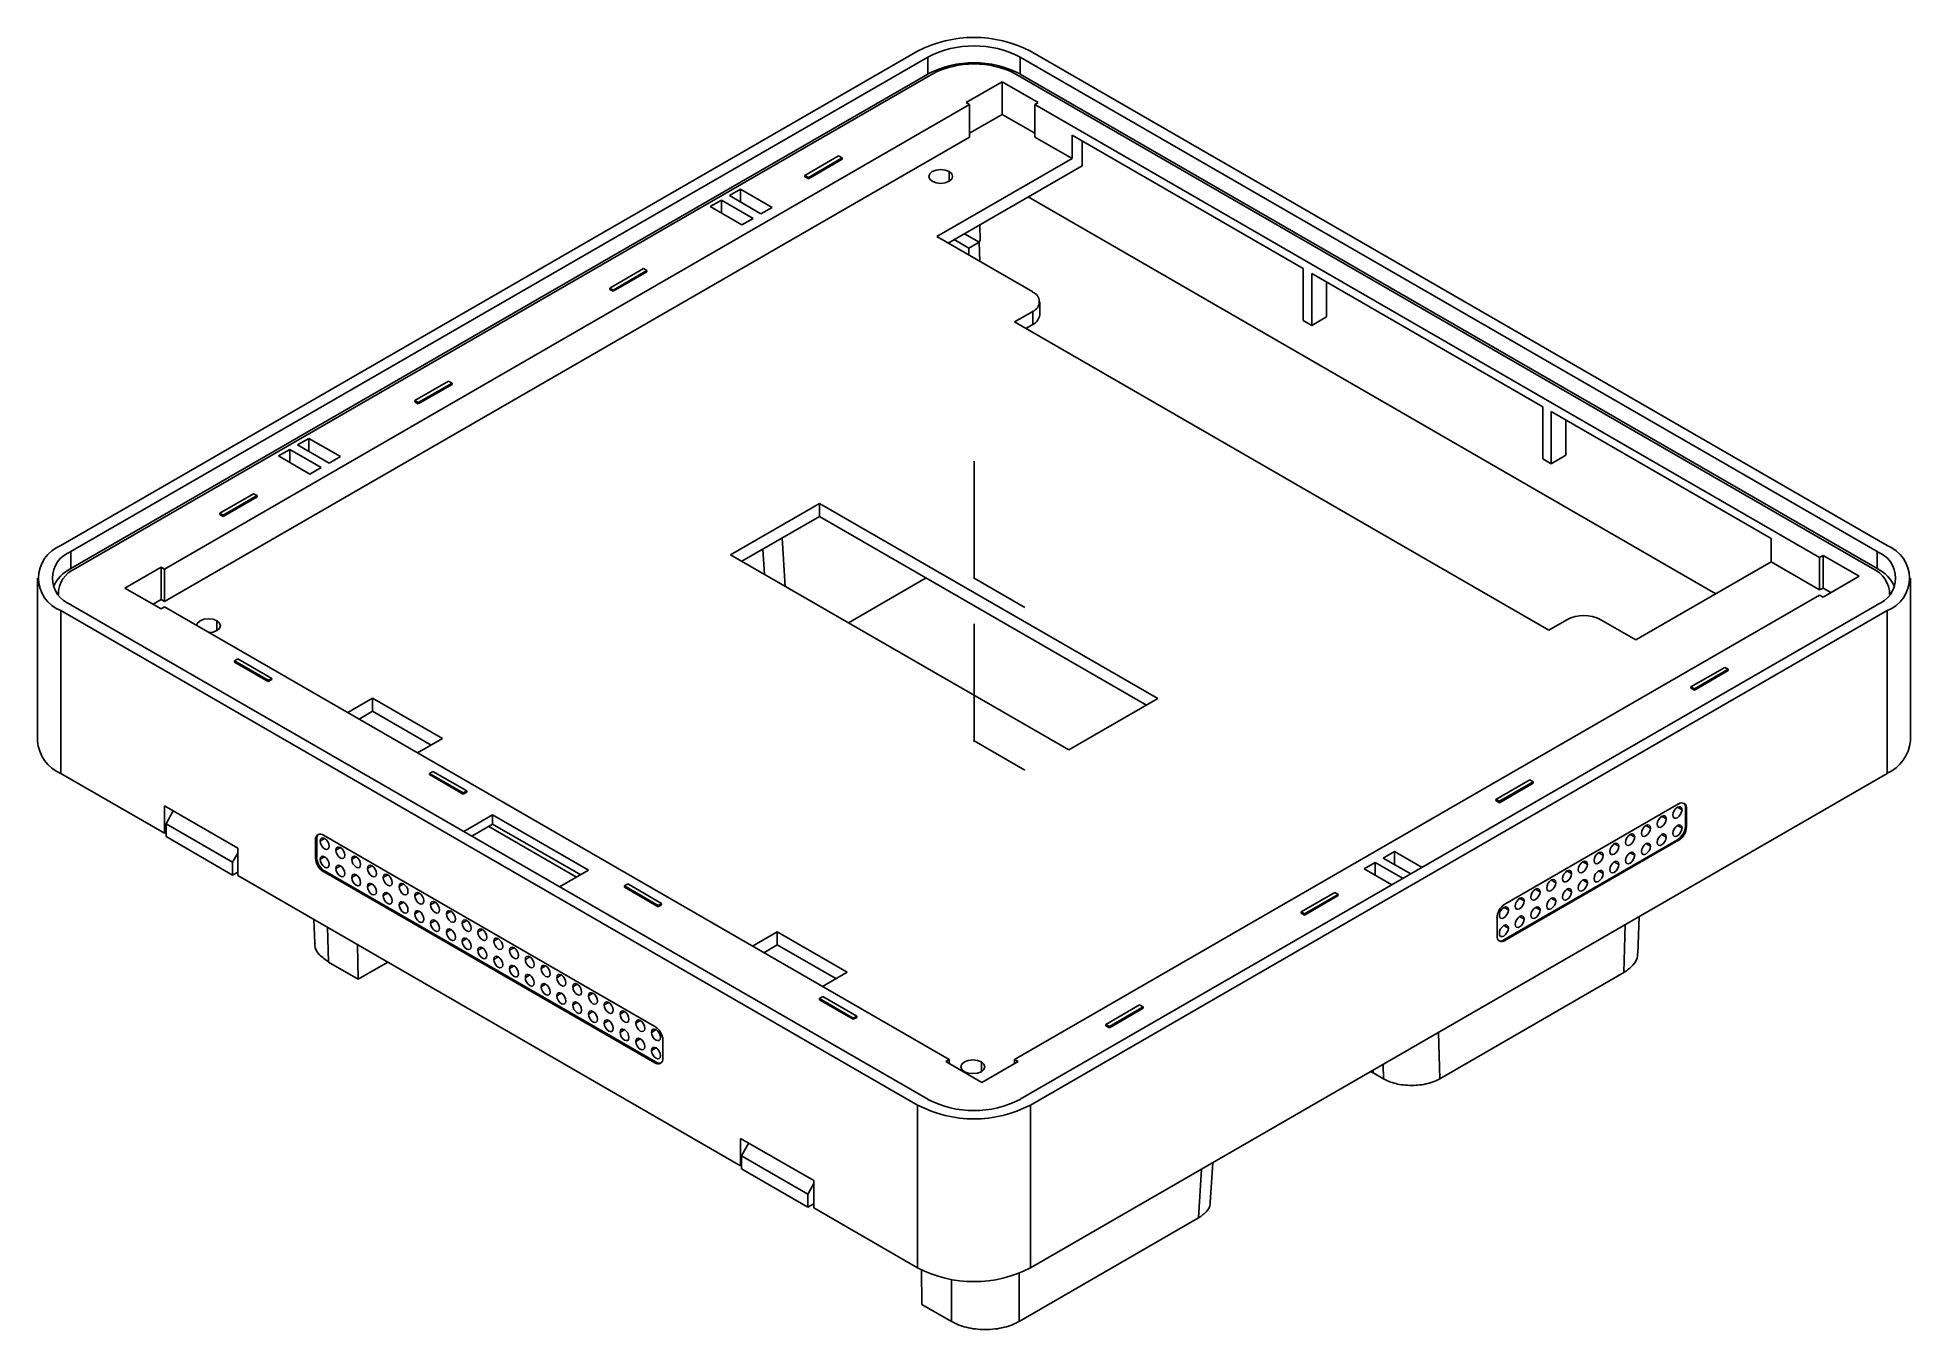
# Paper-space layout '_等轴测' of a CAD drawing. Header units: millimetres. Extents: x -59 to 59, y -37 to 44.
import ezdxf

# ---------------------------------------------------------------- set-up
doc = ezdxf.new("R2010")
doc.units = ezdxf.units.MM
doc.header["$PDSIZE"] = -1

psp = doc.layouts.new('_等轴测')

# ---------------------------------------------------------------- linework, layer by layer
at = {"color": 7, "linetype": 'Continuous', "lineweight": 25}
for p, q in [((-3.54, 43.27), (-57.28, 12.25)), ((-2.9, 42.9), (-56.64, 11.88)), ((-2.9, 41.84), (-2.9, 42.9)), ((56.64, 11.88), (2.9, 42.9)), ((2.9, 41.84), (2.9, 42.9)), ((57.28, 12.25), (3.54, 43.27)), ((-2.9, 41.84), (-56.64, 10.82)), ((-2.62, 41.84), (-56.36, 10.82)), ((1.77, 41.35), (-0.49, 40.05)), ((4.03, 40.05), (1.77, 41.35)), ((1.77, 39.31), (1.77, 41.35)), ((56.36, 10.82), (2.62, 41.84)), ((56.64, 10.82), (2.9, 41.84)), ((-0.49, 40.05), (-0.28, 39.92)), ((3.82, 39.92), (4.03, 40.05)), ((-0.28, 39.92), (-50.77, 10.78)), ((-0.28, 37.88), (-0.28, 39.92)), ((-0.28, 38.13), (1.77, 39.31)), ((1.77, 39.31), (3.82, 38.13)), ((53.03, 11.51), (3.82, 39.92)), ((3.82, 39.92), (3.82, 37.88)), ((-0.28, 37.88), (-50.77, 8.74)), ((6.15, 36.54), (3.82, 37.88)), ((6.15, 38.01), (6.15, 36.54)), ((6.15, 38.01), (20.65, 29.64)), ((6.79, 37.64), (6.79, 36.09)), ((-10.61, 35.47), (-8.49, 36.7)), ((-10.39, 35.35), (-8.27, 36.58)), ((-10.39, 35.27), (-8.27, 36.49)), ((-8.49, 36.7), (-8.27, 36.58)), ((-8.27, 36.58), (-8.27, 36.49)), ((6.15, 36.54), (-2.33, 31.64)), ((-10.61, 35.47), (-10.61, 35.39)), ((-10.39, 35.35), (-10.61, 35.47)), ((-10.39, 35.27), (-10.61, 35.39)), ((-10.39, 35.35), (-10.39, 35.27)), ((6.79, 36.09), (-1.63, 31.23)), ((-1.56, 35.72), (-1.56, 35.11)), ((-14.64, 34.62), (-15.34, 34.21)), ((-15.34, 34.21), (-13.36, 33.07)), ((-12.66, 33.47), (-14.64, 34.62)), ((-14.64, 33.8), (-14.64, 34.62)), ((46.53, 9.23), (3.39, 34.13)), ((-15.84, 33.92), (-16.55, 33.52)), ((-16.55, 33.52), (-14.57, 32.37)), ((-13.86, 32.78), (-15.84, 33.92)), ((-15.84, 33.11), (-15.84, 33.92)), ((-13.36, 33.07), (-12.66, 33.47)), ((-14.57, 32.37), (-13.86, 32.78)), ((0.33, 31.29), (-0.6, 31.82)), ((0.36, 32.37), (0.39, 31.37)), ((-2.33, 31.64), (3.68, 28.17)), ((-0.32, 30.92), (-1.24, 31.45)), ((0.33, 31.29), (-0.32, 30.92)), ((-0.32, 30.92), (-0.32, 30.47)), ((0.39, 31.37), (0.29, 31.31)), ((0.33, 31.29), (0.37, 30.08)), ((-22.84, 28.41), (-20.72, 29.64)), ((-22.63, 28.29), (-20.51, 29.51)), ((-22.63, 28.21), (-20.51, 29.43)), ((-20.72, 29.64), (-20.51, 29.51)), ((-20.51, 29.51), (-20.51, 29.43)), ((20.65, 26.37), (20.65, 29.64)), ((-22.63, 28.29), (-22.84, 28.41)), ((-22.84, 28.41), (-22.84, 28.33)), ((-22.63, 28.21), (-22.84, 28.33)), ((-22.63, 28.29), (-22.63, 28.21)), ((21.18, 29.33), (35.67, 20.96)), ((21.18, 26.06), (21.18, 29.33)), ((22.1, 26.6), (22.1, 28.8)), ((4.12, 26.74), (4.12, 27.55)), ((3.68, 26.94), (2.55, 26.29)), ((2.55, 26.29), (36.06, 6.94)), ((3.68, 26.13), (3.25, 25.88)), ((3.68, 26.13), (3.68, 26.94)), ((21.18, 26.06), (20.65, 26.37)), ((22.1, 26.6), (21.18, 26.06)), ((-35.07, 21.35), (-32.95, 22.58)), ((-34.86, 21.23), (-32.74, 22.45)), ((-34.86, 21.15), (-32.74, 22.37)), ((-32.95, 22.58), (-32.74, 22.45)), ((-32.74, 22.45), (-32.74, 22.37)), ((-35.07, 21.35), (-35.07, 21.27)), ((-34.86, 21.23), (-35.07, 21.35)), ((-34.86, 21.15), (-35.07, 21.27)), ((-34.86, 21.23), (-34.86, 21.15)), ((35.67, 17.7), (35.67, 20.96)), ((36.2, 17.39), (36.2, 20.66)), ((36.2, 20.66), (49.99, 12.7)), ((37.12, 17.92), (37.12, 20.13)), ((-41.72, 18.98), (-42.43, 18.57)), ((-39.74, 17.84), (-41.72, 18.98)), ((-41.72, 18.17), (-41.72, 18.98)), ((-42.92, 18.29), (-43.63, 17.88)), ((-43.63, 17.88), (-41.65, 16.74)), ((-40.94, 17.15), (-42.92, 18.29)), ((-42.92, 17.47), (-42.92, 18.29)), ((-42.43, 18.57), (-40.45, 17.43)), ((-40.45, 17.43), (-39.74, 17.84)), ((36.2, 17.39), (35.67, 17.7)), ((37.12, 17.92), (36.2, 17.39)), ((-41.65, 16.74), (-40.94, 17.15)), ((-47.31, 14.29), (-45.18, 15.51)), ((-47.09, 14.17), (-44.97, 15.39)), ((-47.09, 14.08), (-44.97, 15.31)), ((-45.18, 15.51), (-44.97, 15.39)), ((-44.97, 15.39), (-44.97, 15.31)), ((-47.09, 14.17), (-47.31, 14.29)), ((-47.31, 14.29), (-47.31, 14.21)), ((-47.09, 14.08), (-47.31, 14.21)), ((-47.09, 14.17), (-47.09, 14.08)), ((-9.69, 14.9), (-15.27, 11.68)), ((11.53, 2.65), (-9.69, 14.9)), ((-9.69, 14.08), (-9.69, 14.9)), ((-9.69, 14.08), (-14.57, 11.27)), ((10.82, 2.25), (-9.69, 14.08)), ((-56.64, 10.82), (-56.64, 11.88)), ((-13.15, 10.45), (-13.25, 12.03)), ((-11.84, 9.69), (-12.03, 12.73)), ((49.99, 12.7), (49.99, 11.23)), ((56.64, 10.82), (56.64, 11.88)), ((-50.98, 10.9), (-53.25, 9.59)), ((-50.77, 10.78), (-50.98, 10.9)), ((-50.98, 8.86), (-50.98, 10.9)), ((-50.77, 10.78), (-50.77, 8.74)), ((-15.27, 11.68), (5.94, -0.57)), ((41.51, 6.33), (49.99, 11.23)), ((53.03, 9.47), (49.99, 11.23)), ((53.25, 11.64), (53.03, 11.51)), ((53.03, 9.47), (53.03, 11.51)), ((55.51, 10.33), (53.25, 11.64)), ((53.25, 9.59), (53.25, 11.64)), ((-58.74, 10.21), (-58.74, 0)), ((-53.25, 9.59), (-50.98, 8.29)), ((-7.88, 7.41), (-3, 10.22)), ((53.03, 9.47), (53.25, 9.59)), ((53.25, 9.02), (55.51, 10.33)), ((53.25, 9.59), (53.74, 9.31)), ((58.74, 0), (58.74, 10.21)), ((-57.44, 9.31), (-57.44, 9.19)), ((-56.64, 8.53), (-2.9, -22.49)), ((-50.98, 8.86), (-51.48, 8.57)), ((-50.77, 8.74), (-50.98, 8.86)), ((-50.98, 8.29), (-50.77, 8.41)), ((-50.77, 8.41), (-1.56, -20)), ((2.55, -20), (53.03, 9.15)), ((2.9, -22.49), (56.64, 8.53)), ((53.03, 9.15), (53.25, 9.02)), ((57.44, 9.19), (57.44, 9.31)), ((-57.28, 8.17), (-3.54, -22.86)), ((-57.28, 8.17), (-57.28, -2.04)), ((-47.48, 7.53), (-47.48, 6.92)), ((3.54, -22.86), (57.28, 8.17)), ((36.06, 6.94), (37.19, 7.59)), ((39.32, 7.59), (41.51, 6.33)), ((57.28, -2.04), (57.28, 8.17)), ((-46.39, 5.02), (-46.17, 5.14)), ((-44.26, 3.8), (-46.39, 5.02)), ((-46.39, 5.02), (-46.39, 4.94)), ((-44.26, 3.72), (-46.39, 4.94)), ((-44.05, 3.92), (-46.17, 5.14)), ((-44.05, 3.92), (-44.26, 3.8)), ((-44.05, 3.84), (-44.26, 3.72)), ((-44.26, 3.8), (-44.26, 3.72)), ((-44.05, 3.92), (-44.05, 3.84)), ((44.97, 3.39), (47.09, 4.61)), ((45.18, 3.27), (47.31, 4.49)), ((45.18, 3.19), (47.31, 4.41)), ((47.09, 4.61), (47.31, 4.49)), ((47.31, 4.49), (47.31, 4.41)), ((-39.28, 1.78), (-37.72, 2.67)), ((-37.72, 2.67), (-33.34, 0.14)), ((-37.72, 1.86), (-37.72, 2.67)), ((5.94, -0.57), (11.53, 2.65)), ((44.97, 3.39), (44.97, 3.31)), ((45.18, 3.27), (44.97, 3.39)), ((45.18, 3.19), (44.97, 3.31)), ((45.18, 3.27), (45.18, 3.19)), ((-37.72, 1.86), (-38.57, 1.37)), ((-34.05, -0.26), (-37.72, 1.86)), ((-33.34, 0.14), (-34.9, -0.75)), ((-57.28, -2.04), (-50.77, -5.8)), ((-34.15, -2.04), (-33.94, -1.92)), ((-32.03, -3.26), (-34.15, -2.04)), ((-34.15, -2.04), (-34.15, -2.12)), ((-32.03, -3.35), (-34.15, -2.12)), ((-31.82, -3.14), (-33.94, -1.92)), ((3.54, -33.06), (57.28, -2.04)), ((-31.82, -3.14), (-32.03, -3.26)), ((-31.82, -3.22), (-32.03, -3.35)), ((-32.03, -3.26), (-32.03, -3.35)), ((-31.82, -3.14), (-31.82, -3.22)), ((32.74, -3.67), (34.86, -2.45)), ((32.95, -3.79), (35.07, -2.57)), ((32.95, -3.88), (35.07, -2.65)), ((34.86, -2.45), (35.07, -2.57)), ((35.07, -2.57), (35.07, -2.65)), ((-46.17, -6.74), (-50.77, -4.08)), ((-50.77, -4.08), (-50.77, -5.8)), ((-50.67, -5.2), (-50.22, -4.4)), ((-30.19, -4.65), (-32, -5.69)), ((-24.18, -8.12), (-30.19, -4.65)), ((-30.19, -5.22), (-30.19, -4.65)), ((32.74, -3.67), (32.74, -3.75)), ((32.95, -3.79), (32.74, -3.67)), ((32.95, -3.88), (32.74, -3.75)), ((32.95, -3.79), (32.95, -3.88)), ((44.19, -3.96), (33.3, -10.25)), ((44.12, -4.16), (44.41, -4.33)), ((44.62, -5.35), (44.62, -4.2)), ((44.62, -4.2), (44.69, -4.24)), ((44.69, -5.39), (44.69, -4.24)), ((-50.77, -5.8), (-50.67, -5.74)), ((-46.5, -7.61), (-50.67, -5.2)), ((-50.67, -6.01), (-50.67, -5.2)), ((-31.5, -5.98), (-30.19, -5.22)), ((-24.93, -8.55), (-30.44, -5.37)), ((-30.19, -5.22), (-24.67, -8.4)), ((42.14, -5.31), (42.43, -5.47)), ((43.13, -4.73), (43.42, -4.9)), ((44.12, -5.31), (44.41, -5.47)), ((44.62, -5.35), (44.69, -5.39)), ((-46.5, -8.42), (-50.67, -6.01)), ((-46.17, -7.04), (-46.5, -7.61)), ((-46.17, -8.45), (-46.17, -6.74)), ((-41.22, -6.16), (-41.3, -6.2)), ((-41.3, -7.35), (-41.3, -6.2)), ((-41.22, -7.31), (-41.22, -6.16)), ((-40.73, -6.12), (-41.01, -6.29)), ((-40.8, -5.92), (-20.01, -17.92)), ((-39.74, -6.69), (-40.02, -6.86)), ((26.38, -6.94), (25.67, -7.35)), ((28.11, -7.94), (26.38, -6.94)), ((26.38, -7.75), (26.38, -6.94)), ((33.23, -12.49), (44.12, -6.2)), ((33.3, -12.53), (44.19, -6.24)), ((39.17, -7.02), (39.46, -7.18)), ((40.16, -6.45), (40.45, -6.61)), ((41.15, -5.88), (41.44, -6.04)), ((41.15, -7.02), (41.44, -7.18)), ((42.14, -6.45), (42.43, -6.61)), ((43.13, -5.88), (43.42, -6.04)), ((44.12, -6.2), (44.19, -6.24)), ((-46.5, -7.61), (-46.5, -8.42)), ((-41.22, -7.31), (-41.3, -7.35)), ((-40.73, -7.27), (-41.01, -7.43)), ((-40.73, -8.16), (-40.8, -8.2)), ((-20.01, -20.21), (-40.8, -8.2)), ((-19.94, -20.16), (-40.73, -8.16)), ((-39.74, -7.84), (-40.02, -8)), ((-38.75, -7.27), (-39.03, -7.43)), ((-37.76, -7.84), (-38.04, -8)), ((-25.99, -9.16), (-24.18, -8.12)), ((25.17, -7.63), (24.47, -8.04)), ((24.47, -8.04), (26.2, -9.04)), ((26.91, -8.63), (25.17, -7.63)), ((25.17, -8.45), (25.17, -7.63)), ((25.67, -7.35), (27.4, -8.35)), ((37.19, -8.16), (37.48, -8.33)), ((38.18, -7.59), (38.47, -7.76)), ((39.17, -8.16), (39.46, -8.33)), ((40.16, -7.59), (40.45, -7.76)), ((-46.5, -8.42), (-46.17, -8.23)), ((-46.17, -8.45), (-14.64, -26.66)), ((-38.75, -8.41), (-39.03, -8.57)), ((-37.76, -8.98), (-38.04, -9.14)), ((-36.77, -8.41), (-37.05, -8.57)), ((-35.78, -8.98), (-36.06, -9.14)), ((-21.92, -9.1), (-21.71, -8.98)), ((-21.92, -9.1), (-21.92, -9.18)), ((-19.8, -10.33), (-21.92, -9.1)), ((-19.8, -10.41), (-21.92, -9.18)), ((-19.59, -10.2), (-21.71, -8.98)), ((35.21, -9.31), (35.5, -9.47)), ((36.2, -8.73), (36.49, -8.9)), ((37.19, -9.31), (37.48, -9.47)), ((38.18, -8.73), (38.47, -8.9)), ((-36.77, -9.55), (-37.05, -9.71)), ((-35.78, -10.12), (-36.06, -10.29)), ((-34.79, -9.55), (-35.07, -9.71)), ((-33.8, -10.12), (-34.08, -10.29)), ((-19.59, -10.2), (-19.8, -10.33)), ((-19.59, -10.29), (-19.8, -10.41)), ((-19.8, -10.33), (-19.8, -10.41)), ((-19.59, -10.2), (-19.59, -10.29)), ((20.51, -10.73), (22.63, -9.51)), ((20.72, -10.86), (22.84, -9.63)), ((20.72, -10.94), (22.84, -9.71)), ((22.63, -9.51), (22.84, -9.63)), ((22.84, -9.63), (22.84, -9.71)), ((33.23, -10.45), (33.52, -10.61)), ((34.22, -9.88), (34.51, -10.04)), ((35.21, -10.45), (35.5, -10.61)), ((36.2, -9.88), (36.49, -10.04)), ((-41.4, -11.21), (-41.35, -12.69)), ((-40.48, -13.88), (-40.54, -11.7)), ((-34.79, -10.69), (-35.07, -10.86)), ((-33.8, -11.27), (-34.08, -11.43)), ((-32.81, -10.69), (-33.09, -10.86)), ((-31.82, -11.27), (-32.1, -11.43)), ((20.72, -10.86), (20.51, -10.73)), ((20.51, -10.73), (20.51, -10.82)), ((20.72, -10.94), (20.51, -10.82)), ((20.72, -10.86), (20.72, -10.94)), ((32.81, -11.1), (32.81, -12.25)), ((33.23, -11.59), (33.52, -11.76)), ((34.22, -11.02), (34.51, -11.18)), ((40.76, -14.53), (40.85, -11.52)), ((41.64, -13.34), (41.71, -11.03)), ((-38.66, -12.79), (-38.62, -14.95)), ((-32.81, -11.84), (-33.09, -12)), ((-31.82, -12.41), (-32.1, -12.57)), ((-30.83, -11.84), (-31.11, -12)), ((-29.84, -12.41), (-30.12, -12.57)), ((-13.89, -12.88), (-12.34, -11.98)), ((-12.34, -12.8), (-13.19, -13.29)), ((-12.34, -11.98), (-7.95, -14.51)), ((-12.34, -12.8), (-12.34, -11.98)), ((-8.66, -14.92), (-12.34, -12.8)), ((33.23, -12.49), (33.3, -12.53)), ((-40.48, -13.88), (-38.62, -14.95)), ((-38.62, -14.95), (-36.77, -13.88)), ((-30.83, -12.98), (-31.11, -13.14)), ((-29.84, -13.55), (-30.12, -13.72)), ((-28.85, -12.98), (-29.13, -13.14)), ((-27.86, -13.55), (-28.14, -13.71)), ((-28.85, -14.12), (-29.13, -14.29)), ((-27.86, -14.69), (-28.14, -14.86)), ((-26.87, -14.12), (-27.15, -14.29)), ((-26.87, -15.27), (-27.15, -15.43)), ((-25.88, -14.69), (-26.16, -14.86)), ((-24.89, -15.27), (-25.17, -15.43)), ((-7.95, -14.51), (-9.51, -15.41)), ((29.22, -21.2), (40.76, -14.53)), ((-25.88, -15.84), (-26.16, -16)), ((-24.89, -16.41), (-25.17, -16.57)), ((-23.9, -15.84), (-24.18, -16)), ((-22.91, -16.41), (-23.19, -16.57)), ((-9.69, -16.16), (-9.48, -16.04)), ((-9.69, -16.16), (-9.69, -16.25)), ((-7.57, -17.39), (-9.69, -16.16)), ((-7.57, -17.47), (-9.69, -16.25)), ((-7.35, -17.27), (-9.48, -16.04)), ((-23.9, -16.98), (-24.18, -17.14)), ((-22.91, -17.55), (-23.19, -17.72)), ((-21.92, -16.98), (-22.2, -17.14)), ((-20.93, -17.55), (-21.21, -17.72)), ((-7.35, -17.27), (-7.57, -17.39)), ((-7.35, -17.35), (-7.57, -17.47)), ((-7.57, -17.39), (-7.57, -17.47)), ((-7.35, -17.27), (-7.35, -17.35)), ((8.27, -17.8), (10.39, -16.57)), ((8.49, -17.92), (10.61, -16.69)), ((8.49, -18), (10.61, -16.78)), ((10.39, -16.57), (10.61, -16.69)), ((10.61, -16.69), (10.61, -16.78)), ((-21.92, -18.12), (-22.2, -18.29)), ((-20.93, -18.7), (-21.21, -18.86)), ((-19.94, -18.12), (-20.22, -18.29)), ((-19.52, -18.78), (-19.52, -19.92)), ((8.49, -17.92), (8.27, -17.8)), ((8.27, -17.8), (8.27, -17.88)), ((8.49, -18), (8.27, -17.88)), ((8.49, -17.92), (8.49, -18)), ((29.13, -18.29), (29.22, -21.2)), ((-19.94, -19.27), (-20.22, -19.43)), ((-19.94, -20.16), (-20.01, -20.21)), ((-1.56, -20), (-1.77, -20.12)), ((-1.77, -20.12), (0.49, -21.43)), ((-1.56, -20), (-1.56, -20.25)), ((0.46, -20.14), (0.46, -20.76)), ((0.49, -21.43), (2.76, -20.12)), ((2.76, -20.12), (2.55, -20)), ((2.55, -20.25), (2.55, -20)), ((25.03, -20.82), (24.87, -20.75)), ((25.03, -20.66), (25.03, -20.82)), ((25.03, -20.82), (25.68, -21.2)), ((25.68, -21.2), (25.66, -20.3)), ((-3.54, -33.06), (-3.54, -22.86)), ((3.54, -22.86), (3.54, -33.06)), ((-10.04, -27.59), (-14.64, -24.94)), ((-14.64, -24.94), (-14.64, -26.66)), ((-14.59, -26.03), (-14.13, -25.23)), ((-14.64, -26.66), (-14.59, -26.63)), ((-10.42, -28.44), (-14.59, -26.03)), ((-14.59, -26.85), (-14.59, -26.03)), ((-10.42, -29.25), (-14.59, -26.85)), ((14.09, -29.93), (14.27, -26.87)), ((14.82, -28.96), (14.97, -26.47)), ((-10.04, -27.78), (-10.42, -28.44)), ((-10.04, -29.31), (-10.04, -27.59)), ((-10.42, -28.44), (-10.42, -29.25)), ((-10.42, -29.25), (-10.04, -29.04)), ((-10.04, -29.31), (-3.54, -33.06)), ((2.83, -36.43), (14.09, -29.93)), ((-3.27, -35.36), (-3.3, -33.19)), ((-1.41, -36.43), (-1.41, -33.79)), ((2.83, -33.4), (2.83, -36.43)), ((-3.27, -35.36), (-1.41, -36.43))]:
    psp.add_line(p, q, dxfattribs=at)
at = {"color": 7, "linetype": 'Continuous'}
for p, q in [((0, 10.21), (0, 17.56)), ((0, 10.21), (3.18, 8.37)), ((0, 0), (0, 7.35)), ((0, 0), (0, 7.35)), ((0, 0), (0, 7.35)), ((0, 0), (3.18, -1.84)), ((0, 0), (3.18, -1.84)), ((0, 0), (3.18, -1.84))]:
    psp.add_line(p, q, dxfattribs=at)
at = {"color": 7, "linetype": 'Continuous', "lineweight": 25, "flags": 128}
for points in [[(-1.56, 35.72), (-1.8, 35.81), (-2.09, 35.85), (-2.37, 35.81), (-2.62, 35.72), (-2.78, 35.58), (-2.84, 35.41), (-2.78, 35.25), (-2.62, 35.11)], [(-2.62, 35.11), (-2.37, 35.01), (-2.09, 34.98), (-1.8, 35.01), (-1.56, 35.11), (-1.39, 35.25), (-1.34, 35.41), (-1.39, 35.58), (-1.56, 35.72)], [(-47.48, 7.53), (-47.73, 7.63), (-48.01, 7.66), (-48.3, 7.63), (-48.54, 7.53), (-48.71, 7.39), (-48.76, 7.25)], [(-47.97, 6.79), (-47.73, 6.83), (-47.48, 6.92), (-47.32, 7.06), (-47.26, 7.23), (-47.32, 7.39), (-47.48, 7.53)], [(43.42, -4.9), (43.39, -4.79), (43.33, -4.71), (43.24, -4.7), (43.13, -4.73), (43.03, -4.82), (42.93, -4.95), (42.87, -5.09), (42.85, -5.22)], [(44.41, -4.33), (44.38, -4.21), (44.32, -4.14), (44.23, -4.13), (44.12, -4.16), (44.02, -4.25), (43.92, -4.37), (43.86, -4.52), (43.84, -4.65)], [(43.84, -4.65), (43.86, -4.77), (43.92, -4.84), (44.02, -4.85), (44.12, -4.82), (44.23, -4.73), (44.32, -4.6), (44.38, -4.46), (44.41, -4.33)], [(41.44, -6.04), (41.41, -5.93), (41.35, -5.86), (41.26, -5.84), (41.15, -5.88), (41.05, -5.96), (40.95, -6.09), (40.89, -6.23), (40.87, -6.37)], [(42.43, -5.47), (42.4, -5.36), (42.34, -5.29), (42.25, -5.27), (42.14, -5.31), (42.04, -5.39), (41.94, -5.52), (41.88, -5.66), (41.86, -5.8)], [(41.86, -5.8), (41.88, -5.91), (41.94, -5.98), (42.04, -6), (42.14, -5.96), (42.25, -5.87), (42.34, -5.75), (42.4, -5.61), (42.43, -5.47)], [(42.85, -5.22), (42.87, -5.34), (42.93, -5.41), (43.03, -5.43), (43.13, -5.39), (43.24, -5.3), (43.33, -5.18), (43.39, -5.04), (43.42, -4.9)], [(43.42, -6.04), (43.39, -5.93), (43.33, -5.86), (43.24, -5.84), (43.13, -5.88), (43.03, -5.96), (42.93, -6.09), (42.87, -6.23), (42.85, -6.37)], [(44.41, -5.47), (44.38, -5.36), (44.32, -5.29), (44.23, -5.27), (44.12, -5.31), (44.02, -5.39), (43.92, -5.52), (43.86, -5.66), (43.84, -5.8)], [(43.84, -5.8), (43.86, -5.91), (43.92, -5.98), (44.02, -6), (44.12, -5.96), (44.23, -5.87), (44.32, -5.75), (44.38, -5.61), (44.41, -5.47)], [(-40.45, -6.61), (-40.47, -6.47), (-40.53, -6.33), (-40.62, -6.21), (-40.73, -6.12), (-40.84, -6.08), (-40.93, -6.1), (-40.99, -6.17), (-41.01, -6.29)], [(-41.01, -6.29), (-40.99, -6.42), (-40.93, -6.56), (-40.84, -6.69), (-40.73, -6.78), (-40.62, -6.81), (-40.53, -6.8), (-40.47, -6.72), (-40.45, -6.61)], [(-39.46, -7.18), (-39.48, -7.05), (-39.54, -6.9), (-39.63, -6.78), (-39.74, -6.69), (-39.85, -6.66), (-39.94, -6.67), (-40, -6.74), (-40.02, -6.86)], [(-40.02, -6.86), (-40, -6.99), (-39.94, -7.14), (-39.85, -7.26), (-39.74, -7.35), (-39.63, -7.38), (-39.54, -7.37), (-39.48, -7.3), (-39.46, -7.18)], [(39.46, -7.18), (39.44, -7.07), (39.37, -7), (39.28, -6.98), (39.17, -7.02), (39.07, -7.11), (38.97, -7.23), (38.91, -7.37), (38.89, -7.51)], [(40.45, -6.61), (40.42, -6.5), (40.36, -6.43), (40.27, -6.41), (40.16, -6.45), (40.06, -6.54), (39.96, -6.66), (39.9, -6.8), (39.88, -6.94)], [(39.88, -6.94), (39.9, -7.05), (39.96, -7.12), (40.06, -7.14), (40.16, -7.1), (40.27, -7.01), (40.36, -6.89), (40.42, -6.75), (40.45, -6.61)], [(40.87, -6.37), (40.89, -6.48), (40.95, -6.55), (41.05, -6.57), (41.15, -6.53), (41.26, -6.44), (41.35, -6.32), (41.41, -6.18), (41.44, -6.04)], [(41.44, -7.18), (41.41, -7.07), (41.35, -7), (41.26, -6.98), (41.15, -7.02), (41.05, -7.11), (40.95, -7.23), (40.89, -7.37), (40.87, -7.51)], [(42.43, -6.61), (42.4, -6.5), (42.34, -6.43), (42.25, -6.41), (42.14, -6.45), (42.04, -6.54), (41.94, -6.66), (41.88, -6.8), (41.86, -6.94)], [(41.86, -6.94), (41.88, -7.05), (41.94, -7.12), (42.04, -7.14), (42.14, -7.1), (42.25, -7.01), (42.34, -6.89), (42.4, -6.75), (42.43, -6.61)], [(42.85, -6.37), (42.87, -6.48), (42.93, -6.55), (43.03, -6.57), (43.13, -6.53), (43.24, -6.44), (43.33, -6.32), (43.39, -6.18), (43.42, -6.04)], [(-40.45, -7.76), (-40.47, -7.62), (-40.53, -7.48), (-40.62, -7.35), (-40.73, -7.27), (-40.84, -7.23), (-40.93, -7.25), (-40.99, -7.32), (-41.01, -7.43)], [(-41.01, -7.43), (-40.99, -7.57), (-40.93, -7.71), (-40.84, -7.83), (-40.73, -7.92), (-40.62, -7.96), (-40.53, -7.94), (-40.47, -7.87), (-40.45, -7.76)], [(-39.46, -8.33), (-39.48, -8.19), (-39.54, -8.05), (-39.63, -7.92), (-39.74, -7.84), (-39.85, -7.8), (-39.94, -7.82), (-40, -7.89), (-40.02, -8)], [(-40.02, -8), (-40, -8.14), (-39.94, -8.28), (-39.85, -8.4), (-39.74, -8.49), (-39.63, -8.53), (-39.54, -8.51), (-39.48, -8.44), (-39.46, -8.33)], [(-38.47, -7.76), (-38.49, -7.62), (-38.55, -7.48), (-38.64, -7.35), (-38.75, -7.27), (-38.86, -7.23), (-38.95, -7.25), (-39.01, -7.32), (-39.03, -7.43)], [(-39.03, -7.43), (-39.01, -7.57), (-38.95, -7.71), (-38.86, -7.83), (-38.75, -7.92), (-38.64, -7.96), (-38.55, -7.94), (-38.49, -7.87), (-38.47, -7.76)], [(-37.48, -8.33), (-37.5, -8.19), (-37.56, -8.05), (-37.65, -7.92), (-37.76, -7.84), (-37.87, -7.8), (-37.96, -7.82), (-38.02, -7.89), (-38.04, -8)], [(-38.04, -8), (-38.02, -8.14), (-37.96, -8.28), (-37.87, -8.4), (-37.76, -8.49), (-37.65, -8.53), (-37.56, -8.51), (-37.5, -8.44), (-37.48, -8.33)], [(37.48, -8.33), (37.46, -8.21), (37.39, -8.14), (37.3, -8.13), (37.19, -8.16), (37.09, -8.25), (36.99, -8.37), (36.93, -8.52), (36.91, -8.65)], [(38.47, -7.76), (38.45, -7.64), (38.38, -7.57), (38.29, -7.55), (38.18, -7.59), (38.08, -7.68), (37.98, -7.8), (37.92, -7.94), (37.9, -8.08)], [(37.9, -8.08), (37.92, -8.19), (37.98, -8.26), (38.08, -8.28), (38.18, -8.24), (38.29, -8.16), (38.38, -8.03), (38.45, -7.89), (38.47, -7.76)], [(38.89, -7.51), (38.91, -7.62), (38.97, -7.69), (39.07, -7.71), (39.17, -7.67), (39.28, -7.59), (39.37, -7.46), (39.44, -7.32), (39.46, -7.18)], [(39.46, -8.33), (39.44, -8.21), (39.37, -8.14), (39.28, -8.13), (39.17, -8.16), (39.07, -8.25), (38.97, -8.37), (38.91, -8.52), (38.89, -8.65)], [(40.45, -7.76), (40.42, -7.64), (40.36, -7.57), (40.27, -7.55), (40.16, -7.59), (40.06, -7.68), (39.96, -7.8), (39.9, -7.94), (39.88, -8.08)], [(39.88, -8.08), (39.9, -8.19), (39.96, -8.26), (40.06, -8.28), (40.16, -8.25), (40.27, -8.16), (40.36, -8.03), (40.42, -7.89), (40.45, -7.76)], [(40.87, -7.51), (40.89, -7.62), (40.95, -7.69), (41.05, -7.71), (41.15, -7.67), (41.26, -7.59), (41.35, -7.46), (41.41, -7.32), (41.44, -7.18)], [(-38.47, -8.9), (-38.49, -8.76), (-38.55, -8.62), (-38.64, -8.5), (-38.75, -8.41), (-38.86, -8.37), (-38.95, -8.39), (-39.01, -8.46), (-39.03, -8.57)], [(-39.03, -8.57), (-39.01, -8.71), (-38.95, -8.85), (-38.86, -8.97), (-38.75, -9.06), (-38.64, -9.1), (-38.55, -9.08), (-38.49, -9.01), (-38.47, -8.9)], [(-37.48, -9.47), (-37.5, -9.33), (-37.56, -9.19), (-37.65, -9.07), (-37.76, -8.98), (-37.87, -8.94), (-37.96, -8.96), (-38.02, -9.03), (-38.04, -9.14)], [(-38.04, -9.14), (-38.02, -9.28), (-37.96, -9.42), (-37.87, -9.55), (-37.76, -9.63), (-37.65, -9.67), (-37.56, -9.65), (-37.5, -9.58), (-37.48, -9.47)], [(-36.49, -8.9), (-36.51, -8.76), (-36.57, -8.62), (-36.66, -8.5), (-36.77, -8.41), (-36.88, -8.37), (-36.97, -8.39), (-37.03, -8.46), (-37.05, -8.57)], [(-37.05, -8.57), (-37.03, -8.71), (-36.97, -8.85), (-36.88, -8.97), (-36.77, -9.06), (-36.66, -9.1), (-36.57, -9.08), (-36.51, -9.01), (-36.49, -8.9)], [(-35.5, -9.47), (-35.52, -9.33), (-35.58, -9.19), (-35.67, -9.07), (-35.78, -8.98), (-35.89, -8.94), (-35.98, -8.96), (-36.04, -9.03), (-36.06, -9.14)], [(-36.06, -9.14), (-36.04, -9.28), (-35.98, -9.42), (-35.89, -9.55), (-35.78, -9.63), (-35.67, -9.67), (-35.58, -9.65), (-35.52, -9.58), (-35.5, -9.47)], [(35.5, -9.47), (35.48, -9.36), (35.41, -9.29), (35.32, -9.27), (35.21, -9.31), (35.11, -9.39), (35.01, -9.52), (34.95, -9.66), (34.93, -9.8)], [(36.49, -8.9), (36.47, -8.79), (36.4, -8.71), (36.31, -8.7), (36.2, -8.73), (36.1, -8.82), (36, -8.95), (35.94, -9.09), (35.92, -9.22)], [(35.92, -9.22), (35.94, -9.34), (36, -9.41), (36.1, -9.43), (36.2, -9.39), (36.31, -9.3), (36.4, -9.18), (36.47, -9.04), (36.49, -8.9)], [(36.91, -8.65), (36.93, -8.77), (36.99, -8.84), (37.09, -8.85), (37.19, -8.82), (37.3, -8.73), (37.39, -8.61), (37.46, -8.46), (37.48, -8.33)], [(37.48, -9.47), (37.46, -9.36), (37.39, -9.29), (37.3, -9.27), (37.19, -9.31), (37.09, -9.39), (36.99, -9.52), (36.93, -9.66), (36.91, -9.8)], [(38.47, -8.9), (38.45, -8.79), (38.38, -8.72), (38.29, -8.7), (38.18, -8.73), (38.08, -8.82), (37.98, -8.95), (37.92, -9.09), (37.9, -9.22)], [(37.9, -9.22), (37.92, -9.34), (37.98, -9.41), (38.08, -9.43), (38.18, -9.39), (38.29, -9.3), (38.38, -9.18), (38.45, -9.04), (38.47, -8.9)], [(38.89, -8.65), (38.91, -8.77), (38.97, -8.84), (39.07, -8.85), (39.17, -8.82), (39.28, -8.73), (39.37, -8.61), (39.44, -8.46), (39.46, -8.33)], [(-36.49, -10.04), (-36.51, -9.9), (-36.57, -9.76), (-36.66, -9.64), (-36.77, -9.55), (-36.88, -9.51), (-36.97, -9.53), (-37.03, -9.6), (-37.05, -9.71)], [(-37.05, -9.71), (-37.03, -9.85), (-36.97, -9.99), (-36.88, -10.12), (-36.77, -10.2), (-36.66, -10.24), (-36.57, -10.22), (-36.51, -10.15), (-36.49, -10.04)], [(-35.5, -10.61), (-35.52, -10.48), (-35.58, -10.33), (-35.67, -10.21), (-35.78, -10.12), (-35.89, -10.09), (-35.98, -10.1), (-36.04, -10.17), (-36.06, -10.29)], [(-36.06, -10.29), (-36.04, -10.42), (-35.98, -10.56), (-35.89, -10.69), (-35.78, -10.78), (-35.67, -10.81), (-35.58, -10.8), (-35.52, -10.73), (-35.5, -10.61)], [(-34.51, -10.04), (-34.53, -9.9), (-34.59, -9.76), (-34.68, -9.64), (-34.79, -9.55), (-34.9, -9.51), (-34.99, -9.53), (-35.05, -9.6), (-35.07, -9.71)], [(-35.07, -9.71), (-35.05, -9.85), (-34.99, -9.99), (-34.9, -10.12), (-34.79, -10.2), (-34.68, -10.24), (-34.59, -10.22), (-34.53, -10.15), (-34.51, -10.04)], [(-33.52, -10.61), (-33.54, -10.48), (-33.6, -10.33), (-33.69, -10.21), (-33.8, -10.12), (-33.91, -10.08), (-34, -10.1), (-34.06, -10.17), (-34.08, -10.29)], [(-34.08, -10.29), (-34.06, -10.42), (-34, -10.56), (-33.91, -10.69), (-33.8, -10.78), (-33.69, -10.81), (-33.6, -10.8), (-33.54, -10.73), (-33.52, -10.61)], [(33.52, -10.61), (33.5, -10.5), (33.43, -10.43), (33.34, -10.41), (33.23, -10.45), (33.13, -10.54), (33.03, -10.66), (32.97, -10.8), (32.95, -10.94)], [(34.51, -10.04), (34.49, -9.93), (34.42, -9.86), (34.33, -9.84), (34.22, -9.88), (34.12, -9.97), (34.02, -10.09), (33.96, -10.23), (33.94, -10.37)], [(33.94, -10.37), (33.96, -10.48), (34.02, -10.55), (34.12, -10.57), (34.22, -10.53), (34.33, -10.44), (34.42, -10.32), (34.49, -10.18), (34.51, -10.04)], [(34.93, -9.8), (34.95, -9.91), (35.01, -9.98), (35.11, -10), (35.21, -9.96), (35.32, -9.87), (35.41, -9.75), (35.48, -9.61), (35.5, -9.47)], [(35.5, -10.61), (35.48, -10.5), (35.41, -10.43), (35.32, -10.41), (35.21, -10.45), (35.11, -10.54), (35.01, -10.66), (34.95, -10.8), (34.93, -10.94)], [(36.49, -10.04), (36.47, -9.93), (36.4, -9.86), (36.31, -9.84), (36.2, -9.88), (36.1, -9.97), (36, -10.09), (35.94, -10.23), (35.92, -10.37)], [(35.92, -10.37), (35.94, -10.48), (36, -10.55), (36.1, -10.57), (36.2, -10.53), (36.31, -10.44), (36.4, -10.32), (36.47, -10.18), (36.49, -10.04)], [(36.91, -9.8), (36.93, -9.91), (36.99, -9.98), (37.09, -10), (37.19, -9.96), (37.3, -9.87), (37.39, -9.75), (37.46, -9.61), (37.48, -9.47)], [(-34.51, -11.18), (-34.53, -11.05), (-34.59, -10.91), (-34.68, -10.78), (-34.79, -10.69), (-34.9, -10.66), (-34.99, -10.67), (-35.05, -10.75), (-35.07, -10.86)], [(-35.07, -10.86), (-35.05, -11), (-34.99, -11.14), (-34.9, -11.26), (-34.79, -11.35), (-34.68, -11.39), (-34.59, -11.37), (-34.53, -11.3), (-34.51, -11.18)], [(-33.52, -11.76), (-33.54, -11.62), (-33.6, -11.48), (-33.69, -11.35), (-33.8, -11.27), (-33.91, -11.23), (-34, -11.25), (-34.06, -11.32), (-34.08, -11.43)], [(-34.08, -11.43), (-34.06, -11.57), (-34, -11.71), (-33.91, -11.83), (-33.8, -11.92), (-33.69, -11.96), (-33.6, -11.94), (-33.54, -11.87), (-33.52, -11.76)], [(-32.53, -11.18), (-32.55, -11.05), (-32.61, -10.91), (-32.7, -10.78), (-32.81, -10.69), (-32.92, -10.66), (-33.01, -10.67), (-33.07, -10.74), (-33.09, -10.86)], [(-33.09, -10.86), (-33.07, -10.99), (-33.01, -11.14), (-32.92, -11.26), (-32.81, -11.35), (-32.7, -11.38), (-32.61, -11.37), (-32.55, -11.3), (-32.53, -11.18)], [(-31.54, -11.76), (-31.56, -11.62), (-31.62, -11.48), (-31.71, -11.35), (-31.82, -11.27), (-31.93, -11.23), (-32.02, -11.25), (-32.08, -11.32), (-32.1, -11.43)], [(-32.1, -11.43), (-32.08, -11.57), (-32.02, -11.71), (-31.93, -11.83), (-31.82, -11.92), (-31.71, -11.96), (-31.62, -11.94), (-31.56, -11.87), (-31.54, -11.76)], [(32.95, -10.94), (32.97, -11.05), (33.03, -11.12), (33.13, -11.14), (33.23, -11.1), (33.34, -11.02), (33.43, -10.89), (33.5, -10.75), (33.52, -10.61)], [(33.52, -11.76), (33.5, -11.64), (33.43, -11.57), (33.34, -11.55), (33.23, -11.59), (33.13, -11.68), (33.03, -11.8), (32.97, -11.94), (32.95, -12.08)], [(34.51, -11.18), (34.49, -11.07), (34.42, -11), (34.33, -10.98), (34.22, -11.02), (34.12, -11.11), (34.02, -11.23), (33.96, -11.37), (33.94, -11.51)], [(33.94, -11.51), (33.96, -11.62), (34.02, -11.69), (34.12, -11.71), (34.22, -11.67), (34.33, -11.59), (34.42, -11.46), (34.49, -11.32), (34.51, -11.18)], [(34.93, -10.94), (34.95, -11.05), (35.01, -11.12), (35.11, -11.14), (35.21, -11.1), (35.32, -11.02), (35.41, -10.89), (35.48, -10.75), (35.5, -10.61)], [(-32.53, -12.33), (-32.55, -12.19), (-32.61, -12.05), (-32.7, -11.92), (-32.81, -11.84), (-32.92, -11.8), (-33.01, -11.82), (-33.07, -11.89), (-33.09, -12)], [(-33.09, -12), (-33.07, -12.14), (-33.01, -12.28), (-32.92, -12.4), (-32.81, -12.49), (-32.7, -12.53), (-32.61, -12.51), (-32.55, -12.44), (-32.53, -12.33)], [(-31.54, -12.9), (-31.56, -12.76), (-31.62, -12.62), (-31.71, -12.5), (-31.82, -12.41), (-31.93, -12.37), (-32.02, -12.39), (-32.08, -12.46), (-32.1, -12.57)], [(-32.1, -12.57), (-32.08, -12.71), (-32.02, -12.85), (-31.93, -12.97), (-31.82, -13.06), (-31.71, -13.1), (-31.62, -13.08), (-31.56, -13.01), (-31.54, -12.9)], [(-30.55, -12.33), (-30.57, -12.19), (-30.63, -12.05), (-30.72, -11.92), (-30.83, -11.84), (-30.94, -11.8), (-31.03, -11.82), (-31.09, -11.89), (-31.11, -12)], [(-31.11, -12), (-31.09, -12.14), (-31.03, -12.28), (-30.94, -12.4), (-30.83, -12.49), (-30.72, -12.53), (-30.63, -12.51), (-30.57, -12.44), (-30.55, -12.33)], [(-29.56, -12.9), (-29.58, -12.76), (-29.64, -12.62), (-29.73, -12.5), (-29.84, -12.41), (-29.95, -12.37), (-30.04, -12.39), (-30.1, -12.46), (-30.12, -12.57)], [(-30.12, -12.57), (-30.1, -12.71), (-30.04, -12.85), (-29.95, -12.97), (-29.84, -13.06), (-29.73, -13.1), (-29.64, -13.08), (-29.58, -13.01), (-29.56, -12.9)], [(32.95, -12.08), (32.97, -12.19), (33.03, -12.27), (33.13, -12.28), (33.23, -12.25), (33.34, -12.16), (33.43, -12.03), (33.5, -11.89), (33.52, -11.76)], [(-30.55, -13.47), (-30.57, -13.33), (-30.63, -13.19), (-30.72, -13.07), (-30.83, -12.98), (-30.94, -12.94), (-31.03, -12.96), (-31.09, -13.03), (-31.11, -13.14)], [(-31.11, -13.14), (-31.09, -13.28), (-31.03, -13.42), (-30.94, -13.55), (-30.83, -13.63), (-30.72, -13.67), (-30.63, -13.65), (-30.57, -13.58), (-30.55, -13.47)], [(-29.56, -14.04), (-29.58, -13.9), (-29.64, -13.76), (-29.73, -13.64), (-29.84, -13.55), (-29.95, -13.51), (-30.04, -13.53), (-30.1, -13.6), (-30.12, -13.72)], [(-30.12, -13.72), (-30.1, -13.85), (-30.04, -13.99), (-29.95, -14.12), (-29.84, -14.2), (-29.73, -14.24), (-29.64, -14.22), (-29.58, -14.15), (-29.56, -14.04)], [(-28.57, -13.47), (-28.59, -13.33), (-28.65, -13.19), (-28.74, -13.07), (-28.85, -12.98), (-28.96, -12.94), (-29.05, -12.96), (-29.11, -13.03), (-29.13, -13.14)], [(-29.13, -13.14), (-29.11, -13.28), (-29.05, -13.42), (-28.96, -13.55), (-28.85, -13.63), (-28.74, -13.67), (-28.65, -13.65), (-28.59, -13.58), (-28.57, -13.47)], [(-28.57, -14.61), (-28.59, -14.48), (-28.65, -14.33), (-28.74, -14.21), (-28.85, -14.12), (-28.96, -14.09), (-29.05, -14.1), (-29.11, -14.17), (-29.13, -14.29)], [(-27.58, -14.04), (-27.6, -13.9), (-27.66, -13.76), (-27.75, -13.64), (-27.86, -13.55), (-27.97, -13.51), (-28.06, -13.53), (-28.12, -13.6), (-28.14, -13.71)], [(-28.14, -13.71), (-28.12, -13.85), (-28.06, -13.99), (-27.97, -14.12), (-27.86, -14.2), (-27.75, -14.24), (-27.66, -14.22), (-27.6, -14.15), (-27.58, -14.04)], [(-26.59, -14.61), (-26.61, -14.48), (-26.67, -14.33), (-26.76, -14.21), (-26.87, -14.12), (-26.98, -14.09), (-27.07, -14.1), (-27.13, -14.17), (-27.15, -14.29)], [(-29.13, -14.29), (-29.11, -14.42), (-29.05, -14.57), (-28.96, -14.69), (-28.85, -14.78), (-28.74, -14.81), (-28.65, -14.8), (-28.59, -14.73), (-28.57, -14.61)], [(-27.58, -15.18), (-27.6, -15.05), (-27.66, -14.91), (-27.75, -14.78), (-27.86, -14.69), (-27.97, -14.66), (-28.06, -14.67), (-28.12, -14.75), (-28.14, -14.86)], [(-28.14, -14.86), (-28.12, -15), (-28.06, -15.14), (-27.97, -15.26), (-27.86, -15.35), (-27.75, -15.39), (-27.66, -15.37), (-27.6, -15.3), (-27.58, -15.18)], [(-27.15, -14.29), (-27.13, -14.42), (-27.07, -14.57), (-26.98, -14.69), (-26.87, -14.78), (-26.76, -14.81), (-26.67, -14.8), (-26.61, -14.73), (-26.59, -14.61)], [(-26.59, -15.76), (-26.61, -15.62), (-26.67, -15.48), (-26.76, -15.35), (-26.87, -15.27), (-26.98, -15.23), (-27.07, -15.25), (-27.13, -15.32), (-27.15, -15.43)], [(-25.6, -15.18), (-25.62, -15.05), (-25.68, -14.91), (-25.77, -14.78), (-25.88, -14.69), (-25.99, -14.66), (-26.08, -14.67), (-26.14, -14.75), (-26.16, -14.86)], [(-26.16, -14.86), (-26.14, -15), (-26.08, -15.14), (-25.99, -15.26), (-25.88, -15.35), (-25.77, -15.39), (-25.68, -15.37), (-25.62, -15.3), (-25.6, -15.18)], [(-24.61, -15.76), (-24.63, -15.62), (-24.69, -15.48), (-24.78, -15.35), (-24.89, -15.27), (-25, -15.23), (-25.09, -15.25), (-25.15, -15.32), (-25.17, -15.43)], [(-27.15, -15.43), (-27.13, -15.57), (-27.07, -15.71), (-26.98, -15.83), (-26.87, -15.92), (-26.76, -15.96), (-26.67, -15.94), (-26.61, -15.87), (-26.59, -15.76)], [(-25.6, -16.33), (-25.62, -16.19), (-25.68, -16.05), (-25.77, -15.92), (-25.88, -15.84), (-25.99, -15.8), (-26.08, -15.82), (-26.14, -15.89), (-26.16, -16)], [(-26.16, -16), (-26.14, -16.14), (-26.08, -16.28), (-25.99, -16.4), (-25.88, -16.49), (-25.77, -16.53), (-25.68, -16.51), (-25.62, -16.44), (-25.6, -16.33)], [(-25.17, -15.43), (-25.15, -15.57), (-25.09, -15.71), (-25, -15.83), (-24.89, -15.92), (-24.78, -15.96), (-24.69, -15.94), (-24.63, -15.87), (-24.61, -15.76)], [(-24.61, -16.9), (-24.63, -16.76), (-24.69, -16.62), (-24.78, -16.5), (-24.89, -16.41), (-25, -16.37), (-25.09, -16.39), (-25.15, -16.46), (-25.17, -16.57)], [(-23.62, -16.33), (-23.64, -16.19), (-23.7, -16.05), (-23.79, -15.92), (-23.9, -15.84), (-24.01, -15.8), (-24.1, -15.82), (-24.16, -15.89), (-24.18, -16)], [(-24.18, -16), (-24.16, -16.14), (-24.1, -16.28), (-24.01, -16.4), (-23.9, -16.49), (-23.79, -16.53), (-23.7, -16.51), (-23.64, -16.44), (-23.62, -16.33)], [(-22.63, -16.9), (-22.65, -16.76), (-22.71, -16.62), (-22.8, -16.5), (-22.91, -16.41), (-23.02, -16.37), (-23.11, -16.39), (-23.17, -16.46), (-23.19, -16.57)], [(-25.17, -16.57), (-25.15, -16.71), (-25.09, -16.85), (-25, -16.97), (-24.89, -17.06), (-24.78, -17.1), (-24.69, -17.08), (-24.63, -17.01), (-24.61, -16.9)], [(-23.62, -17.47), (-23.64, -17.33), (-23.7, -17.19), (-23.79, -17.07), (-23.9, -16.98), (-24.01, -16.94), (-24.1, -16.96), (-24.16, -17.03), (-24.18, -17.14)], [(-24.18, -17.14), (-24.16, -17.28), (-24.1, -17.42), (-24.01, -17.55), (-23.9, -17.63), (-23.79, -17.67), (-23.7, -17.65), (-23.64, -17.58), (-23.62, -17.47)], [(-23.19, -16.57), (-23.17, -16.71), (-23.11, -16.85), (-23.02, -16.97), (-22.91, -17.06), (-22.8, -17.1), (-22.71, -17.08), (-22.65, -17.01), (-22.63, -16.9)], [(-22.63, -18.04), (-22.65, -17.9), (-22.71, -17.76), (-22.8, -17.64), (-22.91, -17.55), (-23.02, -17.51), (-23.11, -17.53), (-23.17, -17.6), (-23.19, -17.72)], [(-21.64, -17.47), (-21.66, -17.33), (-21.72, -17.19), (-21.81, -17.07), (-21.92, -16.98), (-22.03, -16.94), (-22.12, -16.96), (-22.18, -17.03), (-22.2, -17.14)], [(-22.2, -17.14), (-22.18, -17.28), (-22.12, -17.42), (-22.03, -17.55), (-21.92, -17.63), (-21.81, -17.67), (-21.72, -17.65), (-21.66, -17.58), (-21.64, -17.47)], [(-20.65, -18.04), (-20.67, -17.9), (-20.73, -17.76), (-20.82, -17.64), (-20.93, -17.55), (-21.04, -17.51), (-21.13, -17.53), (-21.19, -17.6), (-21.21, -17.72)], [(-23.19, -17.72), (-23.17, -17.85), (-23.11, -17.99), (-23.02, -18.12), (-22.91, -18.21), (-22.8, -18.24), (-22.71, -18.23), (-22.65, -18.15), (-22.63, -18.04)], [(-21.64, -18.61), (-21.66, -18.48), (-21.72, -18.33), (-21.81, -18.21), (-21.92, -18.12), (-22.03, -18.09), (-22.12, -18.1), (-22.18, -18.17), (-22.2, -18.29)], [(-22.2, -18.29), (-22.18, -18.42), (-22.12, -18.57), (-22.03, -18.69), (-21.92, -18.78), (-21.81, -18.81), (-21.72, -18.8), (-21.66, -18.73), (-21.64, -18.61)], [(-21.21, -17.72), (-21.19, -17.85), (-21.13, -17.99), (-21.04, -18.12), (-20.93, -18.21), (-20.82, -18.24), (-20.73, -18.22), (-20.67, -18.15), (-20.65, -18.04)], [(-20.65, -19.18), (-20.67, -19.05), (-20.73, -18.91), (-20.82, -18.78), (-20.93, -18.7), (-21.04, -18.66), (-21.13, -18.68), (-21.19, -18.75), (-21.21, -18.86)], [(-19.66, -18.61), (-19.68, -18.48), (-19.74, -18.33), (-19.83, -18.21), (-19.94, -18.12), (-20.05, -18.09), (-20.14, -18.1), (-20.2, -18.17), (-20.22, -18.29)], [(-20.22, -18.29), (-20.2, -18.42), (-20.14, -18.57), (-20.05, -18.69), (-19.94, -18.78), (-19.83, -18.81), (-19.74, -18.8), (-19.68, -18.73), (-19.66, -18.61)], [(-21.21, -18.86), (-21.19, -19), (-21.13, -19.14), (-21.04, -19.26), (-20.93, -19.35), (-20.82, -19.39), (-20.73, -19.37), (-20.67, -19.3), (-20.65, -19.18)], [(-19.66, -19.76), (-19.68, -19.62), (-19.74, -19.48), (-19.83, -19.35), (-19.94, -19.27), (-20.05, -19.23), (-20.14, -19.25), (-20.2, -19.32), (-20.22, -19.43)], [(-20.22, -19.43), (-20.2, -19.57), (-20.14, -19.71), (-20.05, -19.83), (-19.94, -19.92), (-19.83, -19.96), (-19.74, -19.94), (-19.68, -19.87), (-19.66, -19.76)], [(-0.6, -20.76), (-0.76, -20.62), (-0.82, -20.45), (-0.76, -20.28), (-0.6, -20.14), (-0.36, -20.05), (-0.07, -20.02), (0.22, -20.05), (0.46, -20.14)], [(0.46, -20.14), (0.62, -20.28), (0.68, -20.45), (0.62, -20.62), (0.46, -20.76), (0.22, -20.85), (-0.07, -20.88), (-0.36, -20.85), (-0.6, -20.76)]]:
    psp.add_lwpolyline(points, dxfattribs=at)
at = {"color": 7, "linetype": 'Continuous', "lineweight": 25}
for centre, radius, start, end in [((0, 36.49), 7.65, 62.4805, 117.5195), ((0, 37.31), 6.3, 62.6097, 117.3903), ((0, 36.25), 6.3, 62.6097, 117.3903), ((0, 36.79), 5.69, 62.6097, 117.3903), ((3.44, 27.55), 0.655, 290.7834, 69.2166), ((3.37, 26.81), 0.754, 294.3747, 354.3052), ((-56.48, 10.21), 2.19, 111.3126, 248.6874), ((-56, 10.21), 1.79, 110.7834, 249.2166), ((56, 10.21), 1.79, 290.7834, 69.2166), ((56.48, 10.21), 2.19, 291.3126, 68.6874), ((-55.54, 8.66), 2.42, 117.1053, 155.2705), ((-55.7, 9.21), 1.73, 112.237, 181.185), ((55.65, 9.18), 1.78, 359.8188, 66.7592), ((55.54, 8.66), 2.42, 24.7295, 62.8947), ((38.25, 5.55), 2.31, 62.6097, 117.3903), ((56.24, 0.25), 2.51, 294.3332, 354.3466), ((-56.3, 0.2), 2.45, 184.7823, 246.5379), ((44.39, -4.2), 0.306, 350.786, 129.2033), ((44.25, -4.17), 0.369, 355.1402, 45.9955), ((-40.99, -6.15), 0.306, 50.7967, 189.214), ((-40.86, -6.13), 0.369, 134.0045, 184.8598), ((43.54, -5.3), 1.08, 302.6055, 357.3945), ((43.61, -5.34), 1.08, 302.6055, 357.3945), ((-40.22, -7.3), 1.08, 182.6055, 237.3945), ((-40.15, -7.26), 1.08, 182.6055, 237.3945), ((33.88, -11.15), 1.08, 122.6055, 177.3945), ((33.11, -12.29), 0.306, 170.786, 309.2033), ((33.02, -12.19), 0.369, 254.0068, 304.8565), ((-20.59, -18.83), 1.08, 2.6055, 57.3945), ((-19.82, -19.97), 0.306, 230.7967, 9.214), ((-19.73, -19.86), 0.369, 235.1435, 285.9932), ((0, -16.07), 7.65, 242.4805, 297.5195), ((0, -16.9), 6.3, 242.6097, 297.3903), ((0, -26.28), 7.65, 242.4805, 297.5195)]:
    psp.add_arc(centre, radius, start, end, dxfattribs=at)
for points, knots in [([(-41.33, -12.69), (-41.33, -12.73), (-41.37, -12.99), (-41.11, -13.43), (-40.68, -13.73), (-40.48, -13.88)], [0, 0, 0, 0, 0.106429, 0.570592, 1, 1, 1, 1]), ([(41.61, -13.34), (41.62, -13.39), (41.65, -13.64), (41.39, -14.08), (40.97, -14.39), (40.76, -14.53)], [0, 0, 0, 0, 0.106429, 0.570592, 1, 1, 1, 1]), ([(29.22, -21.2), (29.01, -21.32), (28.75, -21.42), (28.14, -21.58), (27.8, -21.62), (27.11, -21.62), (26.76, -21.58), (26.15, -21.43), (25.89, -21.32), (25.68, -21.2)], [0, 0, 0, 0, 0.25, 0.25, 0.5, 0.5, 0.75, 0.75, 1, 1, 1, 1]), ([(14.8, -28.96), (14.8, -28.99), (14.83, -29.19), (14.61, -29.55), (14.26, -29.81), (14.09, -29.93)], [0, 0, 0, 0, 0.087001, 0.5611443, 1, 1, 1, 1]), ([(2.83, -36.43), (2.58, -36.58), (2.26, -36.7), (1.53, -36.89), (1.12, -36.94), (0.29, -36.94), (-0.12, -36.89), (-0.85, -36.7), (-1.16, -36.58), (-1.41, -36.43)], [0, 0, 0, 0, 0.25, 0.25, 0.5, 0.5, 0.75, 0.75, 1, 1, 1, 1])]:
    psp.add_open_spline(points, degree=3, knots=knots, dxfattribs=at)
at = {"color": 7, "linetype": 'Continuous'}
for p in [(0, 10.21), (0, 0), (0, 0), (0, 0)]:
    psp.add_point(p, dxfattribs=at)

doc.saveas('drawing.dxf')
